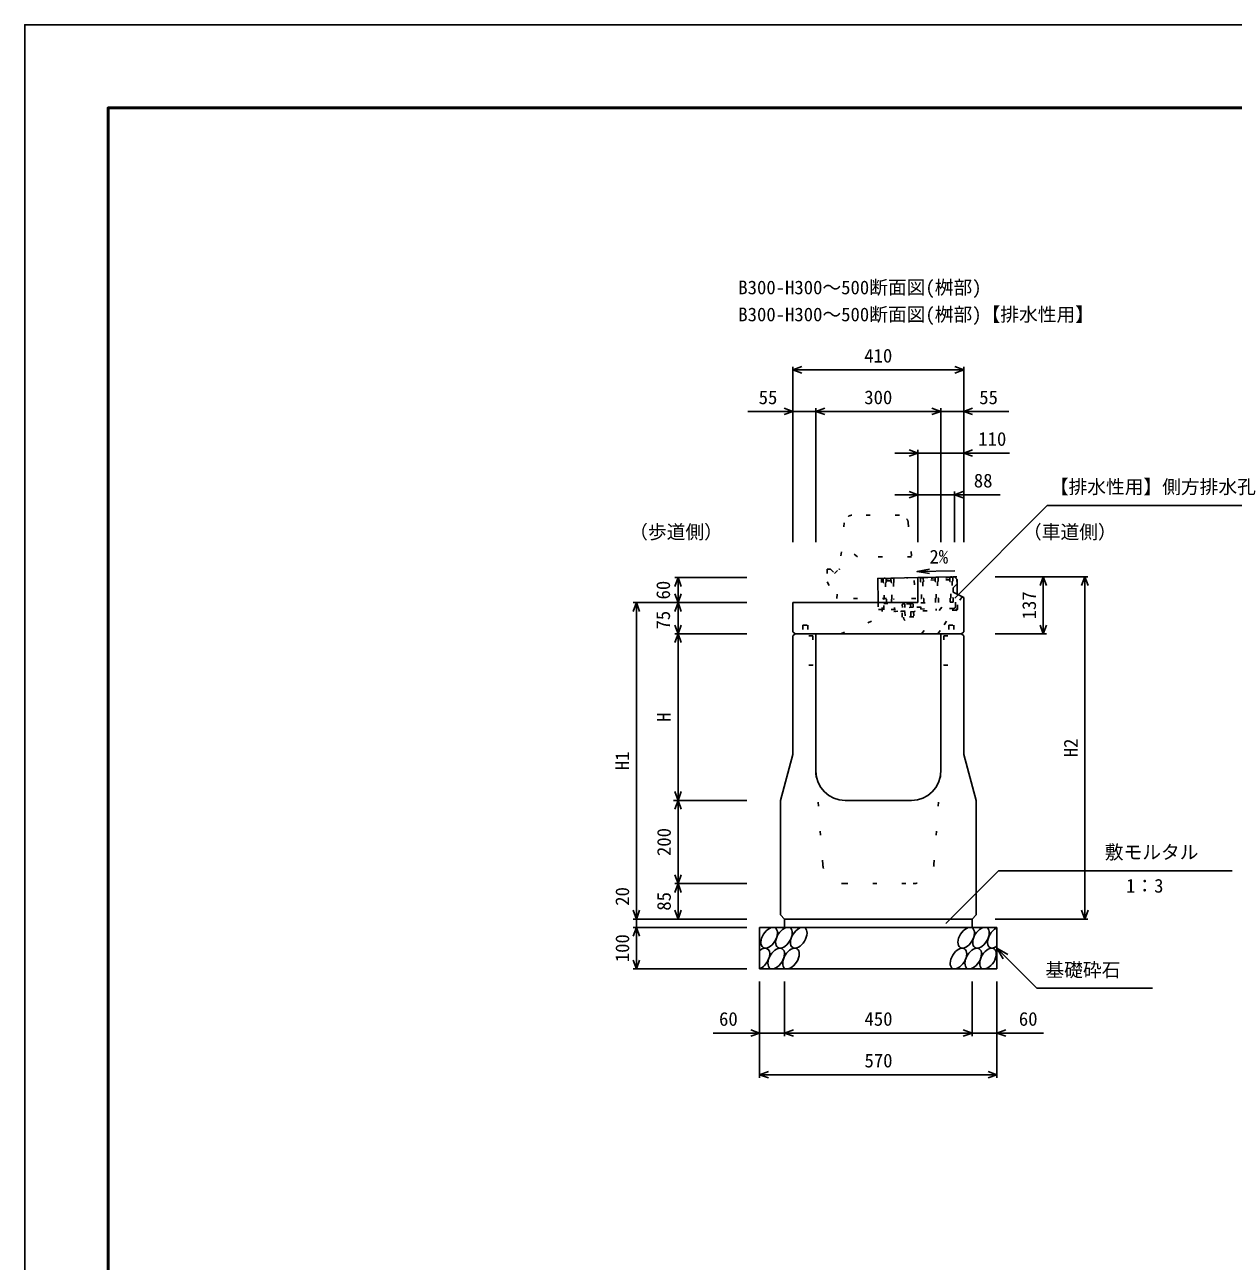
# Model space of a CAD drawing. Units: millimetres, scale not verified. Extents: x -12600 to 12600, y -5940 to 5940.
# Drawn here: x -12600 to -9698, y -2970 to 0 of the extents above; entities that cross this region are included whole.
import ezdxf
from ezdxf.enums import TextEntityAlignment as Align

# ---------------------------------------------------------------- set-up
doc = ezdxf.new("R2010")
doc.units = ezdxf.units.MM
doc.header["$LTSCALE"] = 40
doc.linetypes.add('DOTTED', pattern=[1.75, 0.25, -1.5])
for name, color, linetype, lineweight in [('0-0_DIM', 7, 'Continuous', 25), ('0-1_Defpoints', 5, 'Continuous', 25), ('0-2_HATCH', 6, 'DOTTED', 25), ('0-5_OUTLINE', 3, 'Continuous', 25), ('0-6_OUTLINE2', 4, 'DOTTED', 25), ('0-7_TXT', 7, 'Continuous', 25), ('0-8_WAKU', 3, 'Continuous', 25)]:
    doc.layers.add(name, color=color, linetype=linetype, lineweight=lineweight)
doc.styles.add('ＭＳ ゴシック', font='')
doc.styles.get('ＭＳ ゴシック').set_extended_font_data('MS Gothic')

msp = doc.modelspace()

# ---------------------------------------------------------------- linework, layer by layer
at = {"layer": '0-0_DIM'}
for p, q in [((-10755, -821.3), (-10755, -1242.94)), ((-10345, -828.8), (-10755, -828.8)), ((-10345, -821.3), (-10345, -1242.94)), ((-10863.38, -928.8), (-10755, -928.8)), ((-10700, -928.8), (-10755, -928.8)), ((-10700, -921.3), (-10700, -1242.94)), ((-10700, -928.8), (-10400, -928.8)), ((-10400, -921.3), (-10400, -1242.94)), ((-10400, -928.8), (-10345, -928.8)), ((-10236.62, -928.8), (-10345, -928.8)), ((-10510, -1028.8), (-10455, -1028.8)), ((-10455, -1021.3), (-10455, -1242.94)), ((-10345, -1028.8), (-10455, -1028.8)), ((-10345, -1028.8), (-10235, -1028.8)), ((-10367, -1121.3), (-10367, -1242.94)), ((-10510, -1128.8), (-10455, -1128.8)), ((-10367, -1128.8), (-10455, -1128.8)), ((-10367, -1128.8), (-10257, -1128.8)), ((-10366.54, -1377.09), (-10144.4, -1154.95)), ((-10144.4, -1154.95), (-9488.5, -1154.95)), ((-11038.5, -1327.94), (-10866, -1327.94)), ((-11031, -1387.94), (-11031, -1327.94)), ((-10046.5, -1325.94), (-10269, -1325.94)), ((-10154, -1325.94), (-10154, -1462.94)), ((-10054, -1325.94), (-10054, -2147.94)), ((-11138.5, -1387.94), (-10866, -1387.94)), ((-11131, -1387.94), (-11131, -2147.94)), ((-11031, -1462.94), (-11031, -1387.94)), ((-11038.5, -1462.94), (-10866, -1462.94)), ((-10146.5, -1462.94), (-10269, -1462.94)), ((-11041.75, -1862.94), (-10869.25, -1862.94)), ((-11038.5, -1862.94), (-10866, -1862.94)), ((-10387.89, -2158.75), (-10261.66, -2032.52)), ((-10261.66, -2032.52), (-9700.19, -2032.52)), ((-11038.5, -2062.94), (-10866, -2062.94)), ((-11031, -2062.94), (-11031, -2147.94)), ((-11138.5, -2147.94), (-10866, -2147.94)), ((-11138.5, -2167.94), (-10866, -2167.94)), ((-11131, -2147.94), (-11131, -2167.94)), ((-11131, -2167.94), (-11131, -2267.94)), ((-10046.5, -2147.94), (-10269, -2147.94)), ((-10265, -2217.94), (-10169.24, -2313.7)), ((-10265, -2217.94), (-10239.02, -2232.94)), ((-10265, -2217.94), (-10250, -2243.92)), ((-11138.5, -2267.94), (-10866, -2267.94)), ((-10835, -2529.31), (-10835, -2297.94)), ((-10775, -2429.31), (-10775, -2297.94)), ((-10325, -2429.31), (-10325, -2297.94)), ((-10265, -2529.31), (-10265, -2297.94)), ((-10169.24, -2313.7), (-9891.69, -2313.7)), ((-10835, -2421.81), (-10946.79, -2421.81)), ((-10835, -2421.81), (-10775, -2421.81)), ((-10775, -2421.81), (-10325, -2421.81)), ((-10265, -2421.81), (-10325, -2421.81)), ((-10265, -2421.81), (-10153.21, -2421.81)), ((-10835, -2521.81), (-10265, -2521.81))]:
    msp.add_line(p, q, dxfattribs=at)
for points in [[(-10733.86, -836.5), (-10755, -828.8), (-10733.86, -821.11)], [(-10366.14, -821.11), (-10345, -828.8), (-10366.14, -836.5)], [(-10776.14, -921.11), (-10755, -928.8), (-10776.14, -936.5)], [(-10678.86, -936.5), (-10700, -928.8), (-10678.86, -921.11)], [(-10421.14, -921.11), (-10400, -928.8), (-10421.14, -936.5)], [(-10323.86, -921.11), (-10345, -928.8), (-10323.86, -936.5)], [(-10476.14, -1021.11), (-10455, -1028.8), (-10476.14, -1036.5)], [(-10323.86, -1021.11), (-10345, -1028.8), (-10323.86, -1036.5)], [(-10476.14, -1121.11), (-10455, -1128.8), (-10476.14, -1136.5)], [(-10345.86, -1121.11), (-10367, -1128.8), (-10345.86, -1136.5)], [(-11038.7, -1349.09), (-11031, -1327.94), (-11023.3, -1349.09)], [(-10161.7, -1347.09), (-10154, -1325.94), (-10146.3, -1347.09)], [(-10061.7, -1347.09), (-10054, -1325.94), (-10046.3, -1347.09)], [(-11123.3, -1409.09), (-11131, -1387.94), (-11138.7, -1409.09)], [(-11038.7, -1366.8), (-11031, -1387.94), (-11023.3, -1366.8)], [(-11038.7, -1409.09), (-11031, -1387.94), (-11023.3, -1409.09)], [(-11038.7, -1441.8), (-11031, -1462.94), (-11023.3, -1441.8)], [(-10161.7, -1441.8), (-10154, -1462.94), (-10146.3, -1441.8)], [(-11038.7, -1484.09), (-11031, -1462.94), (-11023.3, -1484.09)], [(-11031, -1462.94), (-11031, -1862.94), (-11031, -2062.94)], [(-11038.7, -1841.8), (-11031, -1862.94), (-11023.3, -1841.8)], [(-11038.7, -1884.09), (-11031, -1862.94), (-11023.3, -1884.09)], [(-11038.7, -2041.8), (-11031, -2062.94), (-11023.3, -2041.8)], [(-11038.7, -2084.09), (-11031, -2062.94), (-11023.3, -2084.09)], [(-11123.3, -2126.8), (-11131, -2147.94), (-11138.7, -2126.8)], [(-11023.3, -2126.8), (-11031, -2147.94), (-11038.7, -2126.8)], [(-10061.7, -2126.8), (-10054, -2147.94), (-10046.3, -2126.8)], [(-11123.3, -2189.09), (-11131, -2167.94), (-11138.7, -2189.09)], [(-11123.3, -2246.8), (-11131, -2267.94), (-11138.7, -2246.8)], [(-10856.14, -2414.11), (-10835, -2421.81), (-10856.14, -2429.5)], [(-10753.86, -2429.5), (-10775, -2421.81), (-10753.86, -2414.11)], [(-10346.14, -2414.11), (-10325, -2421.81), (-10346.14, -2429.5)], [(-10243.86, -2414.11), (-10265, -2421.81), (-10243.86, -2429.5)], [(-10813.86, -2529.5), (-10835, -2521.81), (-10813.86, -2514.11)], [(-10286.14, -2514.11), (-10265, -2521.81), (-10286.14, -2529.5)]]:
    msp.add_lwpolyline(points, dxfattribs=at)
at = {"layer": '0-1_Defpoints'}
msp.add_lwpolyline([(-12600, -5940), (-4200, -5940), (-4200, 0), (-12600, 0)], close=True, dxfattribs=at)
at = {"layer": '0-2_HATCH'}
for p, q in [((-10540.76, -1409.59), (-10542.28, -1329.6)), ((-10371.31, -1326.85), (-10538.28, -1330.03)), ((-10519.61, -1329.67), (-10531.23, -1332.37)), ((-10519.5, -1335.67), (-10531.16, -1335.89)), ((-10512.61, -1329.54), (-10511.19, -1404.53)), ((-10361.32, -1326.16), (-10455, -1327.94)), ((-10448.96, -1328.33), (-10447.53, -1403.31)), ((-10413.63, -1327.65), (-10441.85, -1334.19)), ((-10413.52, -1333.65), (-10441.85, -1334.19)), ((-10378.31, -1326.98), (-10406.52, -1333.52)), ((-10378.19, -1332.98), (-10406.52, -1333.52)), ((-10364.46, -1397.23), (-10365.82, -1326.24)), ((-10361, -1342.85), (-10361.32, -1326.16)), ((-10536.85, -1405.01), (-10537.32, -1380.02)), ((-10537.13, -1390.02), (-10511.47, -1389.53)), ((-10490, -1390.26), (-10492.46, -1392.19)), ((-10492.3, -1399.69), (-10492.46, -1392.19)), ((-10492.06, -1391.84), (-10490, -1390.26)), ((-10468.75, -1389.82), (-10490, -1390.26)), ((-10486.06, -1399.56), (-10486.21, -1392.06)), ((-10472.31, -1399.27), (-10472.46, -1391.78)), ((-10466.63, -1391.31), (-10468.75, -1389.82)), ((-10466.06, -1399.15), (-10466.21, -1391.65)), ((-10447.82, -1388.32), (-10370.16, -1386.84)), ((-10370.35, -1376.84), (-10369.88, -1401.83)), ((-10359.85, -1403.14), (-10360.53, -1367.77)), ((-10368.88, -1401.82), (-10540.85, -1405.09)), ((-10362.79, -1406.2), (-10540.76, -1409.59)), ((-10447.62, -1398.81), (-10511.27, -1400.03)), ((-10495.54, -1408.73), (-10462.54, -1408.1)), ((-10492.63, -1422.68), (-10492.86, -1410.18)), ((-10464.92, -1422.15), (-10492.63, -1422.68)), ((-10466.06, -1399.15), (-10492.3, -1399.69)), ((-10485.94, -1410.05), (-10485.7, -1422.54)), ((-10472.08, -1409.78), (-10471.85, -1422.28)), ((-10465.16, -1409.65), (-10464.92, -1422.15)), ((-10462.54, -1408.1), (-10462.51, -1409.6)), ((-10410.87, -1402.62), (-10410.78, -1407.11))]:
    msp.add_line(p, q, dxfattribs=at)
at = {"layer": '0-2_HATCH', "linetype": 'Continuous'}
msp.add_line((-10360.53, -1367.77), (-10361, -1342.85), dxfattribs=at)
msp.add_lwpolyline([(-10455, -1327.94), (-10551.28, -1329.78), (-10550.18, -1387.94)], dxfattribs=at)
at = {"layer": '0-2_HATCH'}
for points in [[(-10537.32, -1380.02), (-10535.82, -1379.99), (-10536.59, -1340), (-10538.09, -1340.03), (-10538.28, -1330.03)], [(-10532.78, -1329.92), (-10533.29, -1329.23), (-10536.29, -1329.29), (-10536.78, -1330)], [(-10531.28, -1329.89), (-10531.09, -1339.89), (-10532.59, -1339.92), (-10531.82, -1379.91), (-10530.33, -1379.89), (-10530.13, -1389.88)], [(-10518.47, -1389.66), (-10518.66, -1379.66), (-10517.16, -1379.64), (-10517.92, -1339.64), (-10519.42, -1339.67), (-10519.61, -1329.67)], [(-10514.11, -1329.57), (-10514.63, -1328.88), (-10517.63, -1328.93), (-10518.11, -1329.64)], [(-10478.79, -1328.9), (-10479.3, -1328.2), (-10482.3, -1328.26), (-10482.79, -1328.97)], [(-10443.46, -1328.22), (-10443.97, -1327.53), (-10446.97, -1327.59), (-10447.46, -1328.3)], [(-10441.96, -1328.19), (-10441.77, -1338.19), (-10443.27, -1338.22), (-10442.51, -1378.21), (-10441.01, -1378.18), (-10440.82, -1388.18)], [(-10412.49, -1387.64), (-10412.68, -1377.65), (-10411.18, -1377.62), (-10411.94, -1337.62), (-10413.44, -1337.65), (-10413.63, -1327.65)], [(-10408.13, -1327.55), (-10408.65, -1326.86), (-10411.65, -1326.92), (-10412.13, -1327.63)], [(-10406.63, -1327.52), (-10406.44, -1337.52), (-10407.94, -1337.55), (-10407.18, -1377.54), (-10405.68, -1377.51), (-10405.49, -1387.51)], [(-10377.16, -1386.97), (-10377.35, -1376.97), (-10375.85, -1376.94), (-10376.61, -1336.95), (-10378.11, -1336.98), (-10378.31, -1326.98)], [(-10372.81, -1326.88), (-10373.32, -1326.19), (-10376.32, -1326.24), (-10376.81, -1326.95)], [(-10371.31, -1326.85), (-10371.12, -1336.85), (-10372.62, -1336.87), (-10371.85, -1376.87), (-10370.35, -1376.84)], [(-10512.42, -1339.54), (-10513.92, -1339.57), (-10513.16, -1379.56), (-10511.66, -1379.53)], [(-10448.01, -1378.32), (-10446.51, -1378.29), (-10447.27, -1338.3), (-10448.77, -1338.33)], [(-10550.18, -1387.94), (-10549.85, -1404.76), (-10540.86, -1404.59)], [(-10462.51, -1409.6), (-10495.51, -1410.23), (-10495.54, -1408.73)]]:
    msp.add_lwpolyline(points, dxfattribs=at)
for centre, radius, start, end in [((-10489.27, -1395.4), 4.53, 47.57461, 134.78335), ((-10478.96, -1410.2), 19.53, 70.56972, 111.78823), ((-10469.27, -1394.99), 4.53, 47.57461, 134.78335), ((-10478.77, -1422.41), 11, 181.09113, 1.09113), ((-10368.96, -1397.32), 4.5, 271.09113, 1.09113), ((-10362.85, -1403.2), 3, 271.09113, 1.09113)]:
    msp.add_arc(centre, radius, start, end, dxfattribs=at)
at = {"layer": '0-2_HATCH', "linetype": 'Continuous'}
for centre in [(-10812.11, -2192.94), (-10776.63, -2192.94), (-10741.16, -2192.94), (-10338.95, -2192.94), (-10303.48, -2192.94), (-10795.23, -2242.94), (-10759.75, -2242.94), (-10357.55, -2242.94), (-10322.07, -2242.94), (-10286.59, -2242.94)]:
    msp.add_ellipse(centre, major_axis=(14.54, 23.54), ratio=0.5792, dxfattribs=at)
for centre, start_param, end_param in [((-10268, -2192.94), 0.6666252, 4.1103269), ((-10830.7, -2242.94), 3.7419964, 7.318141)]:
    msp.add_ellipse(centre, major_axis=(14.54, 23.54), ratio=0.5792, start_param=start_param, end_param=end_param, dxfattribs=at)
at = {"layer": '0-5_OUTLINE', "linetype": 'DOTTED'}
for p, q in [((-10499.54, -1177.99), (-10613.34, -1177.99)), ((-10631.81, -1195.99), (-10643, -1307.94)), ((-10478.2, -1195.95), (-10460, -1377.94)), ((-10673, -1307.94), (-10673, -1337.94)), ((-10673, -1307.94), (-10665, -1307.94)), ((-10665, -1307.94), (-10655, -1317.94)), ((-10673, -1337.94), (-10650, -1377.94)), ((-10460, -1377.94), (-10650, -1377.94))]:
    msp.add_line(p, q, dxfattribs=at)
at = {"layer": '0-5_OUTLINE'}
for p, q in [((-10455, -1327.94), (-10367, -1326.27)), ((-10455, -1327.94), (-10455, -1387.94)), ((-10367, -1326.27), (-10361, -1332.15)), ((-10361, -1332.15), (-10361, -1342.85)), ((-10370, -1352.85), (-10361, -1342.85)), ((-10370, -1352.85), (-10370, -1362.85)), ((-10345, -1375.85), (-10370, -1362.85)), ((-10755, -1457.94), (-10755, -1387.94)), ((-10455, -1387.94), (-10755, -1387.94)), ((-10345, -1457.94), (-10345, -1375.85)), ((-10755, -1457.94), (-10750, -1462.94)), ((-10755, -1467.94), (-10755, -1752.94)), ((-10700, -1462.94), (-10700, -1792.94)), ((-10400, -1462.94), (-10400, -1792.94)), ((-10350, -1462.94), (-10345, -1457.94)), ((-10350, -1462.94), (-10345, -1467.94)), ((-10345, -1467.94), (-10345, -1752.94)), ((-10785, -1862.94), (-10755, -1752.94)), ((-10315, -1862.94), (-10345, -1752.94)), ((-10785, -2137.94), (-10785, -1862.94)), ((-10630, -1862.94), (-10470, -1862.94)), ((-10315, -2137.94), (-10315, -1862.94)), ((-10785, -2137.94), (-10775, -2147.94)), ((-10325, -2147.94), (-10315, -2137.94)), ((-10835, -2167.94), (-10265, -2167.94)), ((-10835, -2267.94), (-10835, -2167.94)), ((-10775, -2147.94), (-10325, -2147.94)), ((-10775, -2147.94), (-10775, -2167.94)), ((-10325, -2147.94), (-10325, -2167.94)), ((-10265, -2267.94), (-10265, -2167.94)), ((-10835, -2267.94), (-10265, -2267.94))]:
    msp.add_line(p, q, dxfattribs=at)
at = {"layer": '0-5_OUTLINE', "linetype": 'DOTTED'}
msp.add_lwpolyline([(-10655, -1317.94), (-10645, -1307.94), (-10643, -1307.94)], dxfattribs=at)
at = {"layer": '0-5_OUTLINE'}
msp.add_lwpolyline([(-10755, -1467.94), (-10750, -1462.94), (-10350, -1462.94)], dxfattribs=at)
at = {"layer": '0-5_OUTLINE', "linetype": 'DOTTED'}
for centre, start, end in [((-10611.9, -1197.94), 94.13229, 174.40835), ((-10498.1, -1197.94), 4.08463, 93.6009)]:
    msp.add_arc(centre, 20, start, end, dxfattribs=at)
at = {"layer": '0-5_OUTLINE'}
for centre, start, end in [((-10630, -1792.94), 180, 270), ((-10470, -1792.94), 270, 0)]:
    msp.add_arc(centre, 70, start, end, dxfattribs=at)
at = {"layer": '0-6_OUTLINE2'}
for p, q in [((-10650, -1377.94), (-10643, -1307.94)), ((-10446.21, -1462.79), (-10370, -1362.85)), ((-10348.67, -1373.94), (-10405.81, -1462.79)), ((-10640.12, -1462.94), (-10508.77, -1408.98)), ((-10407.2, -1462.94), (-10359.88, -1401.64)), ((-10731, -1442.44), (-10719, -1442.44)), ((-10731, -1442.44), (-10731, -1467.44)), ((-10719, -1442.44), (-10719, -1467.44)), ((-10381, -1442.44), (-10369, -1442.44)), ((-10381, -1442.44), (-10381, -1467.44)), ((-10369, -1442.44), (-10369, -1467.44)), ((-10707, -1467.44), (-10754.5, -1467.44)), ((-10393, -1467.44), (-10345.5, -1467.44)), ((-10683.43, -2016.64), (-10700, -1792.94)), ((-10416.57, -2016.64), (-10400, -1792.94)), ((-10633.57, -2062.94), (-10466.43, -2062.94))]:
    msp.add_line(p, q, dxfattribs=at)
for points in [[(-10470, -1277.94), (-10600, -1277.94), (-10637, -1247.94)], [(-10707, -1467.44), (-10707, -1537.94), (-10755, -1537.94)], [(-10393, -1467.44), (-10393, -1537.94), (-10345, -1537.94)]]:
    msp.add_lwpolyline(points, dxfattribs=at)
for centre, start, end in [((-10633.57, -2012.94), 184.23639, 270), ((-10466.43, -2012.94), 270, 355.76361)]:
    msp.add_arc(centre, 50, start, end, dxfattribs=at)
at = {"layer": '0-7_TXT'}
msp.add_line((-10456.83, -1313.34), (-10427.19, -1317.99), dxfattribs=at)
msp.add_lwpolyline([(-10366.41, -1311.62), (-10456.83, -1313.34), (-10427.39, -1307.57)], dxfattribs=at)
at = {"layer": '0-8_WAKU', "lineweight": 50}
msp.add_lwpolyline([(-12400, -5740), (-4400, -5740), (-4400, -200), (-12400, -200)], close=True, dxfattribs=at)

# ---------------------------------------------------------------- texts
at = {"layer": '0-0_DIM', "style": 'ＭＳ ゴシック'}
for s, p in [('410', (-10583.75, -821.3)), ('55', (-10837.34, -921.3)), ('300', (-10583.75, -921.3)), ('55', (-10307.66, -921.3)), ('110', (-10309.93, -1021.3)), ('88', (-10320.68, -1121.3)), ('【排水性用】側方排水孔', (-10138.21, -1136.21)), ('（歩道側）', (-11148.39, -1244.65)), ('（車道側）', (-10202.57, -1244.65)), ('敷モルタル', (-10006.06, -2013.78)), ('1：3', (-9955.06, -2094.47)), ('基礎砕石', (-10148.68, -2296.53)), ('60', (-10932.5, -2414.31)), ('450', (-10583.22, -2414.31)), ('60', (-10212.5, -2414.31)), ('570', (-10583.22, -2514.31))]:
    msp.add_text(s, height=32.99, dxfattribs=at).set_placement(p, align=Align.BOTTOM_LEFT)
for s, p in [('60', (-11040.34, -1380.44)), ('137', (-10161.5, -1428.19)), ('75', (-11040.34, -1452.59)), ('H', (-11038.5, -1674.19)), ('H2', (-10061.5, -1759.44)), ('H1', (-11138.5, -1790.44)), ('200', (-11038.5, -1996.69)), ('20', (-11138.5, -2116.13)), ('85', (-11038.5, -2127.94)), ('100', (-11138.5, -2251.69))]:
    msp.add_text(s, height=32.99, rotation=90, dxfattribs=at).set_placement(p, align=Align.BOTTOM_LEFT)
at = {"layer": '0-7_TXT', "style": 'ＭＳ ゴシック'}
for s, p in [('B300-H300～500断面図(桝部)', (-10886.24, -657.34)), ('B300-H300～500断面図(桝部)【排水性用】', (-10886.24, -722.21)), ('2%', (-10427.26, -1304.01))]:
    msp.add_text(s, height=32.99, dxfattribs=at).set_placement(p, align=Align.BOTTOM_LEFT)

doc.saveas('drawing.dxf')
